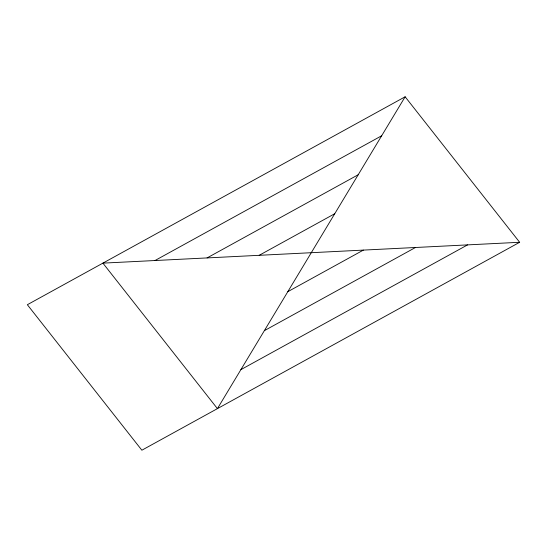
<?xml version="1.0" encoding="UTF-8"?>
<svg xmlns="http://www.w3.org/2000/svg" width="547" height="547" viewBox="0 0 547 547"><rect width="100%" height="100%" fill="white"/><g stroke="black" fill="none" stroke-linecap="round" stroke-linejoin="round"><path stroke-width="0.82" d="M405.136 96.785L217.419 408.63L102.904 263.134L519.65 242.28L405.136 96.785L27.35 304.72L141.864 450.215L519.65 242.28M154.999 260.522L381.676 135.765M207.094 257.917L358.21 174.746M259.189 255.312L334.743 213.727M287.811 291.688L363.372 250.102M264.351 330.668L415.467 247.497M240.885 369.649L467.555 244.885"/></g></svg>
